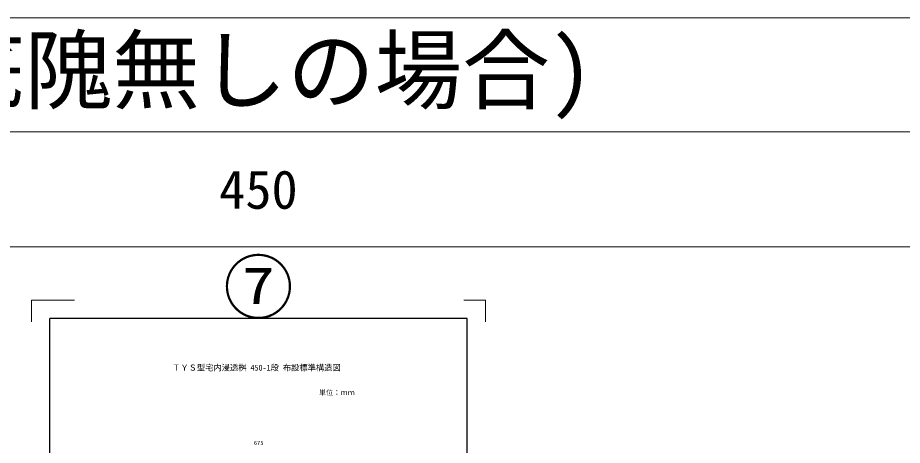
# Model space of a CAD drawing. Units: millimetres at full size; details may follow other scales. Extents: x 40781 to 122968, y -21714 to -2620.
# Drawn here: x 63834 to 70380, y -5781 to -2620 of the extents above; entities that cross this region are included whole.
import ezdxf
from ezdxf.enums import TextEntityAlignment as Align

# ---------------------------------------------------------------- set-up
doc = ezdxf.new("R2010")
doc.units = ezdxf.units.MM
doc.header["$LTSCALE"] = 18
for name, color, linetype, lineweight in [('0_2', 7, 'Continuous', 9), ('Defpoints_3', 7, 'Continuous', 13), ('寸法線', 7, 'Continuous', 9), ('枠', 5, 'Continuous', 25)]:
    doc.layers.add(name, color=color, linetype=linetype, lineweight=lineweight)
doc.layers.add('図面№', color=6, linetype='Continuous')
doc.styles.add('ＭＳ ゴシック', font='')
doc.styles.get('ＭＳ ゴシック').set_extended_font_data('MS Gothic')

msp = doc.modelspace()

# ---------------------------------------------------------------- linework, layer by layer
at = {"layer": '0_2', "color": 1, "lineweight": 13}
for p, q in [((40781.18, -2619.63), (80516.04, -2619.63)), ((40781.18, -3464.54), (80516.04, -3464.54)), ((60648.61, -4314.54), (70582.33, -4314.54))]:
    msp.add_line(p, q, dxfattribs=at)
msp.add_lwpolyline([(40781.18, -3464.54), (60648.61, -3464.54), (80516.04, -3464.54)], dxfattribs=at)
at = {"layer": 'Defpoints_3'}
for p, q in [((63935.47, -4707.95), (63935.47, -4867.95)), ((64255.47, -4707.95), (63935.47, -4707.95)), ((67135.47, -4707.95), (67295.47, -4707.95)), ((67295.47, -4707.95), (67295.47, -4867.95))]:
    msp.add_line(p, q, dxfattribs=at)
at = {"layer": '枠'}
for p, q in [((67159.47, -4843.95), (64071.47, -4843.95)), ((64071.47, -9323.95), (64071.47, -4843.95)), ((67159.47, -9323.95), (67159.47, -4843.95))]:
    msp.add_line(p, q, dxfattribs=at)

# ---------------------------------------------------------------- texts
at = {"layer": '0_2', "style": 'ＭＳ ゴシック'}
msp.add_text('ＴＹ型宅内浸透桝布設標準構造図(底隗無しの場合)', height=474.7, dxfattribs=at).set_placement((60648.61, -3386.67), align=Align.BOTTOM_CENTER)
msp.add_text('450', height=284.8, dxfattribs=at).set_placement((65615.47, -3889.54), align=Align.MIDDLE_CENTER)
msp.add_text('ＴＹＳ型宅内浸透桝 450-1段 布設標準構造図 ', height=43.67, dxfattribs=at).set_placement((65615.47, -5184.72), align=Align.TOP_CENTER)
at = {"layer": '図面№', "style": 'ＭＳ ゴシック'}
msp.add_text('⑦', height=379.8, dxfattribs=at).set_placement((65615.47, -4916.78), align=Align.BOTTOM_CENTER)
at = {"layer": '寸法線', "style": 'ＭＳ ゴシック'}
msp.add_text('単位：ｍｍ', height=37.98, dxfattribs=at).set_placement((66062.65, -5421.12), align=Align.BOTTOM_LEFT)
msp.add_text('675', height=30.38, dxfattribs=at).set_placement((65617.38, -5762.73), align=Align.MIDDLE_CENTER)

doc.saveas('drawing.dxf')
